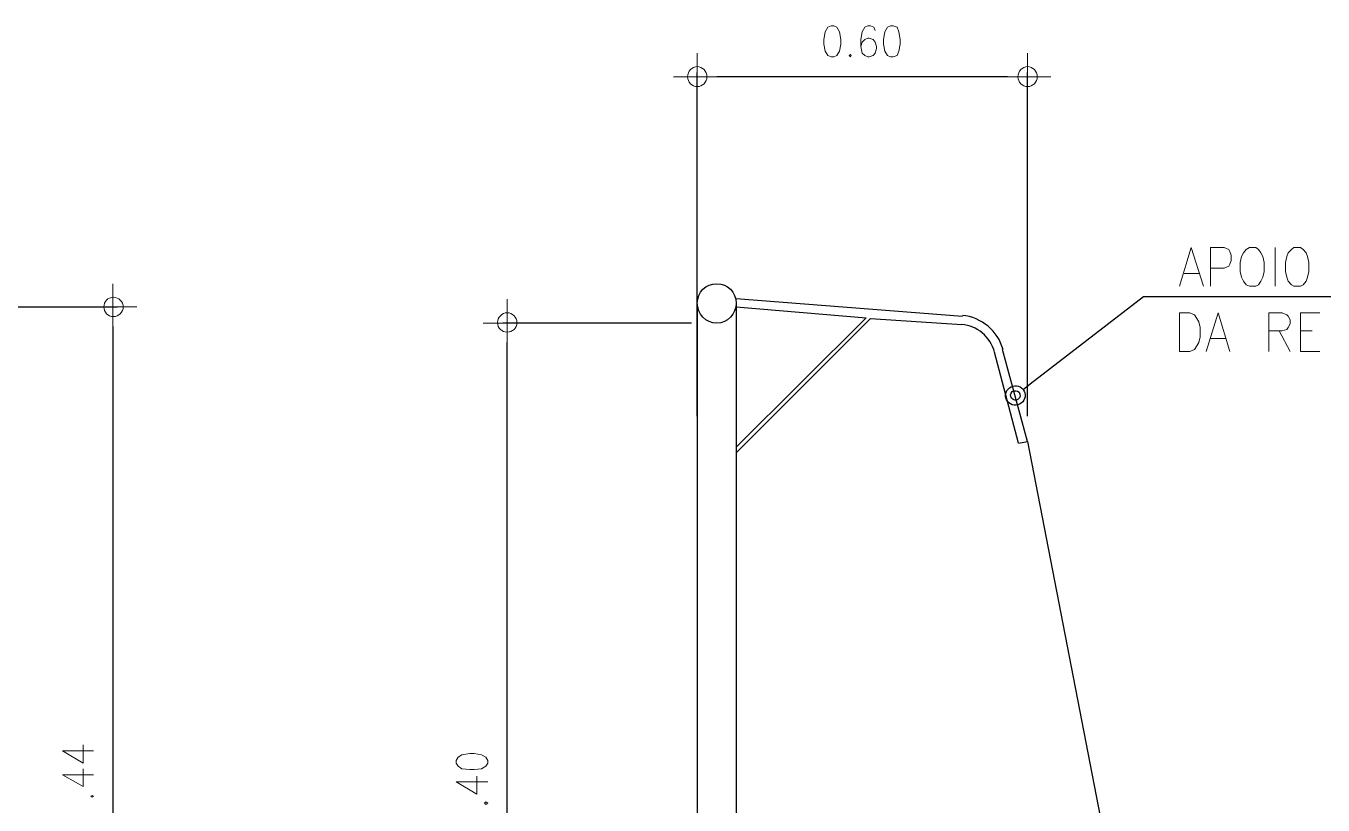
# Model space of a CAD drawing. Header units: millimetres. Extents: x 2928 to 3112, y 1220 to 1280.
# Drawn here: x 3087.29 to 3093.92, y 1267.82 to 1271.81 of the extents above; entities that cross this region are included whole.
import ezdxf

# ---------------------------------------------------------------- set-up
doc = ezdxf.new("R2010")
doc.units = ezdxf.units.MM

msp = doc.modelspace()

# ---------------------------------------------------------------- linework, layer by layer
at = {"color": 7, "linetype": 'Continuous', "lineweight": 9, "true_color": 0x000007}
for points in [[(3091.40666, 1271.80502), (3091.39012, 1271.79841), (3091.37689, 1271.77525), (3091.37027, 1271.73555), (3091.37027, 1271.7124), (3091.37689, 1271.67601), (3091.39012, 1271.65285), (3091.40666, 1271.64624), (3091.41989, 1271.64624), (3091.43643, 1271.65285), (3091.44966, 1271.67601), (3091.45628, 1271.7124), (3091.45628, 1271.73555), (3091.44966, 1271.77525), (3091.43643, 1271.79841), (3091.41989, 1271.80502)], [(3091.71099, 1271.80502), (3091.69445, 1271.79841), (3091.68122, 1271.77525), (3091.6746, 1271.73555), (3091.6746, 1271.7124), (3091.68122, 1271.67601), (3091.69445, 1271.65285), (3091.71099, 1271.64624), (3091.72422, 1271.64624), (3091.74407, 1271.65285), (3091.75399, 1271.67601), (3091.76061, 1271.7124), (3091.76061, 1271.73555), (3091.75399, 1271.77525), (3091.74407, 1271.79841), (3091.72422, 1271.80502)], [(3091.5059, 1271.65947), (3091.49928, 1271.65285), (3091.5059, 1271.64624), (3091.5092, 1271.65285)], [(3093.54692, 1270.67039), (3093.53038, 1270.66046), (3093.51715, 1270.64392), (3093.50722, 1270.62407), (3093.50061, 1270.5943), (3093.50061, 1270.54799), (3093.50722, 1270.51822), (3093.51715, 1270.49837), (3093.53038, 1270.47852), (3093.54692, 1270.47191), (3093.58, 1270.47191), (3093.59323, 1270.47852), (3093.60646, 1270.49837), (3093.61639, 1270.51822), (3093.623, 1270.54799), (3093.623, 1270.5943), (3093.61639, 1270.62407), (3093.60646, 1270.64392), (3093.59323, 1270.66046), (3093.58, 1270.67039)], [(3093.77517, 1270.67039), (3093.76194, 1270.66046), (3093.7454, 1270.64392), (3093.73878, 1270.62407), (3093.73216, 1270.5943), (3093.73216, 1270.54799), (3093.73878, 1270.51822), (3093.7454, 1270.49837), (3093.76194, 1270.47852), (3093.77517, 1270.47191), (3093.80825, 1270.47191), (3093.82148, 1270.47852), (3093.83802, 1270.49837), (3093.84464, 1270.51822), (3093.85125, 1270.54799), (3093.85125, 1270.5943), (3093.84464, 1270.62407), (3093.83802, 1270.64392), (3093.82148, 1270.66046), (3093.80825, 1270.67039)], [(3093.18966, 1270.1378), (3093.18966, 1270.33628), (3093.24258, 1270.33628), (3093.26574, 1270.32636), (3093.27897, 1270.30651), (3093.2889, 1270.28997), (3093.29551, 1270.2602), (3093.29551, 1270.21388), (3093.2889, 1270.18411), (3093.27897, 1270.16757), (3093.26574, 1270.14773), (3093.24258, 1270.1378)], [(3089.48803, 1268.03062), (3089.49795, 1268.01408), (3089.5178, 1268.00085), (3089.5575, 1267.99754), (3089.58065, 1267.99754), (3089.61704, 1268.00085), (3089.6402, 1268.01408), (3089.65012, 1268.03062), (3089.65012, 1268.04385), (3089.6402, 1268.06039), (3089.61704, 1268.07362), (3089.58065, 1268.08024), (3089.5575, 1268.08024), (3089.5178, 1268.07362), (3089.49795, 1268.06039), (3089.48803, 1268.04385)], [(3087.61902, 1267.86191), (3087.62564, 1267.8553), (3087.63226, 1267.86191), (3087.62564, 1267.86522)], [(3089.63358, 1267.82553), (3089.6402, 1267.81891), (3089.65012, 1267.82553), (3089.6402, 1267.83214)]]:
    msp.add_lwpolyline(points, close=True, dxfattribs=at)
for points in [[(3091.6316, 1271.78187), (3091.62498, 1271.79841), (3091.60844, 1271.80502), (3091.59521, 1271.80502), (3091.57867, 1271.79841), (3091.56544, 1271.77525), (3091.55882, 1271.73555), (3091.55882, 1271.69917), (3091.56544, 1271.66609), (3091.57867, 1271.65285), (3091.59521, 1271.64624), (3091.60183, 1271.64624), (3091.62168, 1271.65285), (3091.6316, 1271.66609), (3091.63822, 1271.68924), (3091.63822, 1271.69917), (3091.6316, 1271.72232), (3091.62168, 1271.73555), (3091.60183, 1271.74217), (3091.59521, 1271.74217), (3091.57867, 1271.73555), (3091.56544, 1271.72232), (3091.55882, 1271.69917)], [(3090.72191, 1271.4246), (3090.72191, 1271.66609), (3090.72191, 1271.66609)], [(3092.41228, 1271.66609), (3092.41228, 1271.4246), (3092.41228, 1271.4246)], [(3090.84099, 1271.54369), (3090.59951, 1271.54369), (3090.59951, 1271.54369)], [(3092.28989, 1271.54369), (3092.53137, 1271.54369), (3092.53137, 1271.54369)], [(3093.18966, 1270.47191), (3093.2492, 1270.67039), (3093.31205, 1270.47191)], [(3093.34844, 1270.47191), (3093.34844, 1270.67039), (3093.41791, 1270.67039), (3093.44106, 1270.66046), (3093.44768, 1270.65054), (3093.45429, 1270.63069), (3093.45429, 1270.60423), (3093.44768, 1270.58438), (3093.44106, 1270.57445), (3093.41791, 1270.56453), (3093.34844, 1270.56453)], [(3093.67924, 1270.67039), (3093.67924, 1270.47191), (3093.67924, 1270.47191)], [(3087.73149, 1270.24366), (3087.73149, 1270.48514), (3087.73149, 1270.48514)], [(3093.21281, 1270.53807), (3093.2889, 1270.53807), (3093.2889, 1270.53807)], [(3087.61572, 1270.36605), (3087.85389, 1270.36605), (3087.85389, 1270.36605)], [(3089.74936, 1270.16426), (3089.74936, 1270.40575), (3089.74936, 1270.40575)], [(3089.62697, 1270.28335), (3089.86845, 1270.28335), (3089.86845, 1270.28335)], [(3093.32528, 1270.1378), (3093.38813, 1270.33628), (3093.44768, 1270.1378)], [(3093.64616, 1270.1378), (3093.64616, 1270.33628), (3093.71562, 1270.33628), (3093.73878, 1270.32636), (3093.7454, 1270.31974), (3093.75532, 1270.29989), (3093.75532, 1270.28004), (3093.7454, 1270.2602), (3093.73878, 1270.25027), (3093.71562, 1270.24366), (3093.64616, 1270.24366)], [(3093.80825, 1270.1378), (3093.80825, 1270.33628), (3093.90749, 1270.33628)], [(3093.69908, 1270.24366), (3093.75532, 1270.1378), (3093.75532, 1270.1378)], [(3093.80825, 1270.24366), (3093.86779, 1270.24366), (3093.86779, 1270.24366)], [(3093.34844, 1270.20396), (3093.42452, 1270.20396), (3093.42452, 1270.20396)], [(3093.80825, 1270.1378), (3093.90749, 1270.1378), (3093.90749, 1270.1378)], [(3087.63226, 1268.09347), (3087.47347, 1268.09347), (3087.57933, 1268.03062), (3087.57933, 1268.12324)], [(3087.63226, 1267.97108), (3087.47347, 1267.97108), (3087.57933, 1267.91153), (3087.57933, 1268.00085)], [(3089.65012, 1267.93469), (3089.48803, 1267.93469), (3089.59389, 1267.87184), (3089.59389, 1267.96446)]]:
    msp.add_lwpolyline(points, dxfattribs=at)
at = {"color": 253, "linetype": 'Continuous', "lineweight": -2, "true_color": 0x9a9a9a}
for points in [[(3090.72191, 1269.807), (3090.72191, 1271.56685), (3090.72191, 1271.56685)], [(3092.30973, 1271.54369), (3090.82115, 1271.54369), (3090.82115, 1271.54369)], [(3092.41228, 1269.807), (3092.41228, 1271.56685), (3092.41228, 1271.56685)], [(3092.38913, 1269.94263), (3092.42551, 1269.9724), (3093.00441, 1270.41898), (3094.32429, 1270.41898)], [(3087.02359, 1270.36605), (3087.75465, 1270.36605), (3087.75465, 1270.36605)], [(3090.69213, 1270.28335), (3089.7262, 1270.28335), (3089.7262, 1270.28335)], [(3087.73149, 1270.26681), (3087.73149, 1265.58603), (3087.73149, 1265.58603)], [(3089.74936, 1265.58603), (3089.74936, 1270.18411), (3089.74936, 1270.18411)], [(3092.41228, 1269.67799), (3093.24258, 1265.38755), (3093.24258, 1265.38755)]]:
    msp.add_lwpolyline(points, dxfattribs=at)
at = {"color": 7, "linetype": 'Continuous', "lineweight": -2, "true_color": 0x000007}
for points in [[(3090.92038, 1270.40906), (3092.07818, 1270.31974), (3092.07818, 1270.31974)], [(3090.72191, 1270.38259), (3090.72191, 1265.48679), (3090.72191, 1265.48679)], [(3090.92038, 1270.38259), (3090.92038, 1265.48679), (3090.92038, 1265.48679)], [(3090.92038, 1270.36605), (3091.58529, 1270.30982), (3091.58529, 1270.30982)], [(3090.92038, 1269.64822), (3091.58529, 1270.30982), (3091.58529, 1270.30982)], [(3090.92038, 1269.61845), (3091.60844, 1270.30651), (3091.60844, 1270.30651)], [(3091.60844, 1270.30651), (3092.07487, 1270.27674), (3092.07487, 1270.27674)], [(3092.41228, 1269.67799), (3092.28327, 1270.14773), (3092.28327, 1270.14773)], [(3092.36597, 1269.66807), (3092.24358, 1270.13449), (3092.24358, 1270.13449)], [(3092.36597, 1269.66807), (3092.41228, 1269.67799), (3092.41228, 1269.67799)]]:
    msp.add_lwpolyline(points, dxfattribs=at)
at = {"color": 7, "linetype": 'Continuous', "lineweight": 9, "true_color": 0x000007}
for points in [[(3090.67229, 1271.54369), (3090.67229, 1271.51723), (3090.69544, 1271.49407), (3090.72191, 1271.49407), (3090.72191, 1271.49407), (3090.74837, 1271.49407), (3090.77153, 1271.51723), (3090.77153, 1271.54369), (3090.77153, 1271.54369), (3090.77153, 1271.57346), (3090.74837, 1271.59662), (3090.72191, 1271.59662), (3090.72191, 1271.59662), (3090.69544, 1271.59662), (3090.67229, 1271.57346), (3090.67229, 1271.54369)], [(3092.4619, 1271.54369), (3092.4619, 1271.57346), (3092.43875, 1271.59662), (3092.41228, 1271.59662), (3092.41228, 1271.59662), (3092.38582, 1271.59662), (3092.36266, 1271.57346), (3092.36266, 1271.54369), (3092.36266, 1271.54369), (3092.36266, 1271.51723), (3092.38582, 1271.49407), (3092.41228, 1271.49407), (3092.41228, 1271.49407), (3092.43875, 1271.49407), (3092.4619, 1271.51723), (3092.4619, 1271.54369)], [(3087.7348, 1270.41567), (3087.70503, 1270.41567), (3087.68518, 1270.39252), (3087.68518, 1270.36605), (3087.68518, 1270.36605), (3087.68518, 1270.33959), (3087.70503, 1270.31643), (3087.7348, 1270.31643), (3087.7348, 1270.31643), (3087.76127, 1270.31643), (3087.78442, 1270.33959), (3087.78442, 1270.36605), (3087.78442, 1270.36605), (3087.78442, 1270.39252), (3087.76127, 1270.41567), (3087.7348, 1270.41567)], [(3089.74936, 1270.33628), (3089.7229, 1270.33628), (3089.69974, 1270.31312), (3089.69974, 1270.28666), (3089.69974, 1270.28666), (3089.69974, 1270.25689), (3089.7229, 1270.23704), (3089.74936, 1270.23704), (3089.74936, 1270.23704), (3089.77582, 1270.23704), (3089.79898, 1270.25689), (3089.79898, 1270.28666), (3089.79898, 1270.28666), (3089.79898, 1270.31312), (3089.77582, 1270.33628), (3089.74936, 1270.33628)]]:
    msp.add_open_spline(points, degree=3, knots=[0, 0, 0, 0, 0.0625, 0.0625, 0.0625, 0.062501, 0.125, 0.125, 0.125, 0.125001, 0.1875, 0.1875, 0.1875, 0.187501, 1, 1, 1, 1], dxfattribs=at)
at = {"color": 7, "linetype": 'Continuous', "lineweight": -2, "true_color": 0x000007}
msp.add_open_spline([(3090.92038, 1270.3859), (3090.92038, 1270.44214), (3090.87738, 1270.48514), (3090.82115, 1270.48514), (3090.82115, 1270.48514), (3090.76491, 1270.48514), (3090.72191, 1270.44214), (3090.72191, 1270.3859), (3090.72191, 1270.3859), (3090.72191, 1270.32966), (3090.76491, 1270.28335), (3090.82115, 1270.28335), (3090.82115, 1270.28335), (3090.87738, 1270.28335), (3090.92038, 1270.32966), (3090.92038, 1270.3859)], degree=3, knots=[0, 0, 0, 0, 0.0625, 0.0625, 0.0625, 0.062501, 0.125, 0.125, 0.125, 0.125001, 0.1875, 0.1875, 0.1875, 0.187501, 1, 1, 1, 1], dxfattribs=at)
for points in [[(3092.24358, 1270.13449), (3092.22042, 1270.21388), (3092.15426, 1270.27012), (3092.07487, 1270.27674)], [(3092.28658, 1270.14773), (3092.26011, 1270.24366), (3092.17742, 1270.31312), (3092.07818, 1270.32305)]]:
    msp.add_open_spline(points, degree=3, dxfattribs=at)
at = {"color": 253, "linetype": 'Continuous', "lineweight": -2, "true_color": 0x9a9a9a}
for points in [[(3092.30973, 1269.88309), (3092.32627, 1269.85993), (3092.35935, 1269.85662), (3092.3792, 1269.87316), (3092.3792, 1269.87316), (3092.40236, 1269.8897), (3092.40567, 1269.92278), (3092.38913, 1269.94263), (3092.38913, 1269.94263), (3092.37259, 1269.96579), (3092.33951, 1269.96909), (3092.31966, 1269.95255), (3092.31966, 1269.95255), (3092.2965, 1269.93601), (3092.29319, 1269.90293), (3092.30973, 1269.88309)], [(3092.32958, 1269.89963), (3092.33951, 1269.88639), (3092.35274, 1269.88639), (3092.36266, 1269.89301), (3092.36266, 1269.89301), (3092.37589, 1269.90293), (3092.37589, 1269.91617), (3092.36928, 1269.9294), (3092.36928, 1269.9294), (3092.35935, 1269.93932), (3092.34612, 1269.93932), (3092.33289, 1269.93271), (3092.33289, 1269.93271), (3092.32297, 1269.92278), (3092.32297, 1269.90955), (3092.32958, 1269.89963)]]:
    msp.add_open_spline(points, degree=3, knots=[0, 0, 0, 0, 0.0625, 0.0625, 0.0625, 0.062501, 0.125, 0.125, 0.125, 0.125001, 0.1875, 0.1875, 0.1875, 0.187501, 1, 1, 1, 1], dxfattribs=at)

doc.saveas('drawing.dxf')
